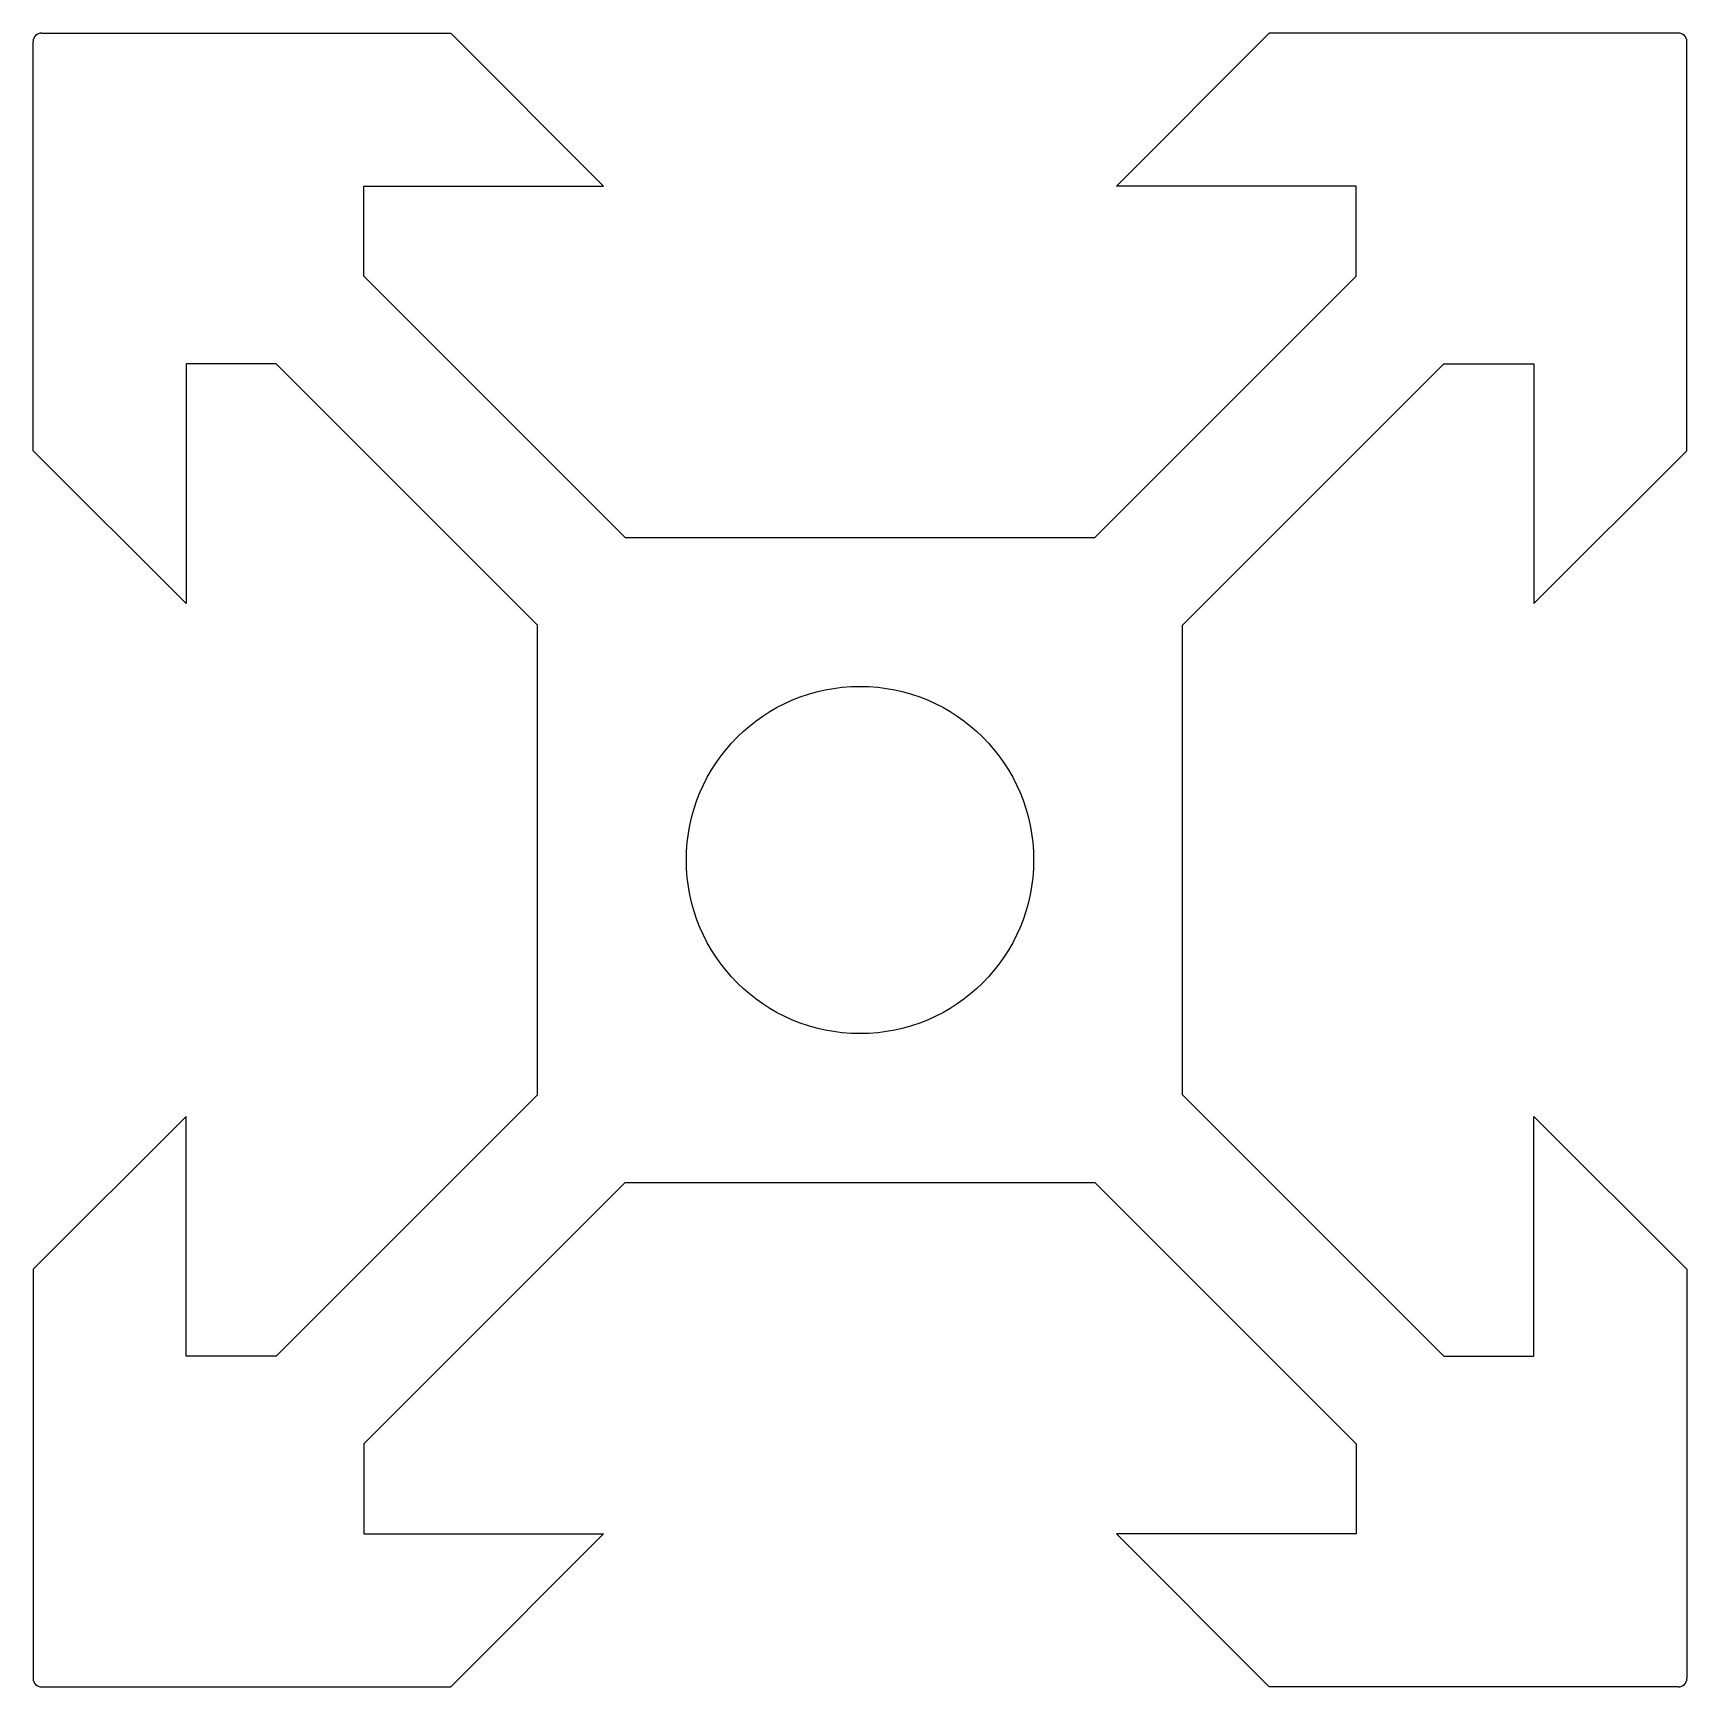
# Model space of a CAD drawing. Header units: millimetres. Extents: x -10 to 10, y -10 to 10.
import ezdxf

# ---------------------------------------------------------------- set-up
doc = ezdxf.new("R2010")
doc.units = ezdxf.units.MM

msp = doc.modelspace()

# ---------------------------------------------------------------- linework, layer by layer
at = {"color": 7, "linetype": 'Continuous', "lineweight": 25}
for p, q in [((-10, 4.95), (-10, 9.9)), ((-9.9, 10), (-4.95, 10)), ((-3.1, 8.15), (-4.95, 10)), ((3.1, 8.15), (4.95, 10)), ((9.9, 10), (4.95, 10)), ((10, 4.95), (10, 9.9)), ((-6, 7.061), (-6, 8.15)), ((-6, 8.15), (-3.1, 8.15)), ((6, 8.15), (3.1, 8.15)), ((6, 7.061), (6, 8.15)), ((-6, 7.061), (-2.839, 3.9)), ((6, 7.061), (2.839, 3.9)), ((-8.15, 6), (-8.15, 3.1)), ((-7.061, 6), (-8.15, 6)), ((-3.9, 2.839), (-7.061, 6)), ((3.9, 2.839), (7.061, 6)), ((7.061, 6), (8.15, 6)), ((8.15, 6), (8.15, 3.1)), ((-8.15, 3.1), (-10, 4.95)), ((8.15, 3.1), (10, 4.95)), ((-2.839, 3.9), (2.839, 3.9)), ((-3.9, -2.839), (-3.9, 2.839)), ((3.9, -2.839), (3.9, 2.839)), ((-3.9, -2.839), (-7.061, -6)), ((3.9, -2.839), (7.061, -6)), ((-8.15, -3.1), (-10, -4.95)), ((-8.15, -6), (-8.15, -3.1)), ((8.15, -3.1), (10, -4.95)), ((8.15, -6), (8.15, -3.1)), ((-6, -7.061), (-2.839, -3.9)), ((-2.839, -3.9), (2.839, -3.9)), ((6, -7.061), (2.839, -3.9)), ((-10, -4.95), (-10, -9.9)), ((10, -4.95), (10, -9.9)), ((-7.061, -6), (-8.15, -6)), ((7.061, -6), (8.15, -6)), ((-6, -7.061), (-6, -8.15)), ((6, -7.061), (6, -8.15)), ((-6, -8.15), (-3.1, -8.15)), ((-3.1, -8.15), (-4.95, -10)), ((6, -8.15), (3.1, -8.15)), ((3.1, -8.15), (4.95, -10)), ((-9.9, -10), (-4.95, -10)), ((9.9, -10), (4.95, -10))]:
    msp.add_line(p, q, dxfattribs=at)
msp.add_circle((0, 0), 2.1, dxfattribs=at)
for centre, start, end in [((-9.9, 9.9), 90, 180), ((9.9, 9.9), 0, 90), ((-9.9, -9.9), 180, 270), ((9.9, -9.9), 270, 360)]:
    msp.add_arc(centre, 0.1, start, end, dxfattribs=at)

doc.saveas('drawing.dxf')
